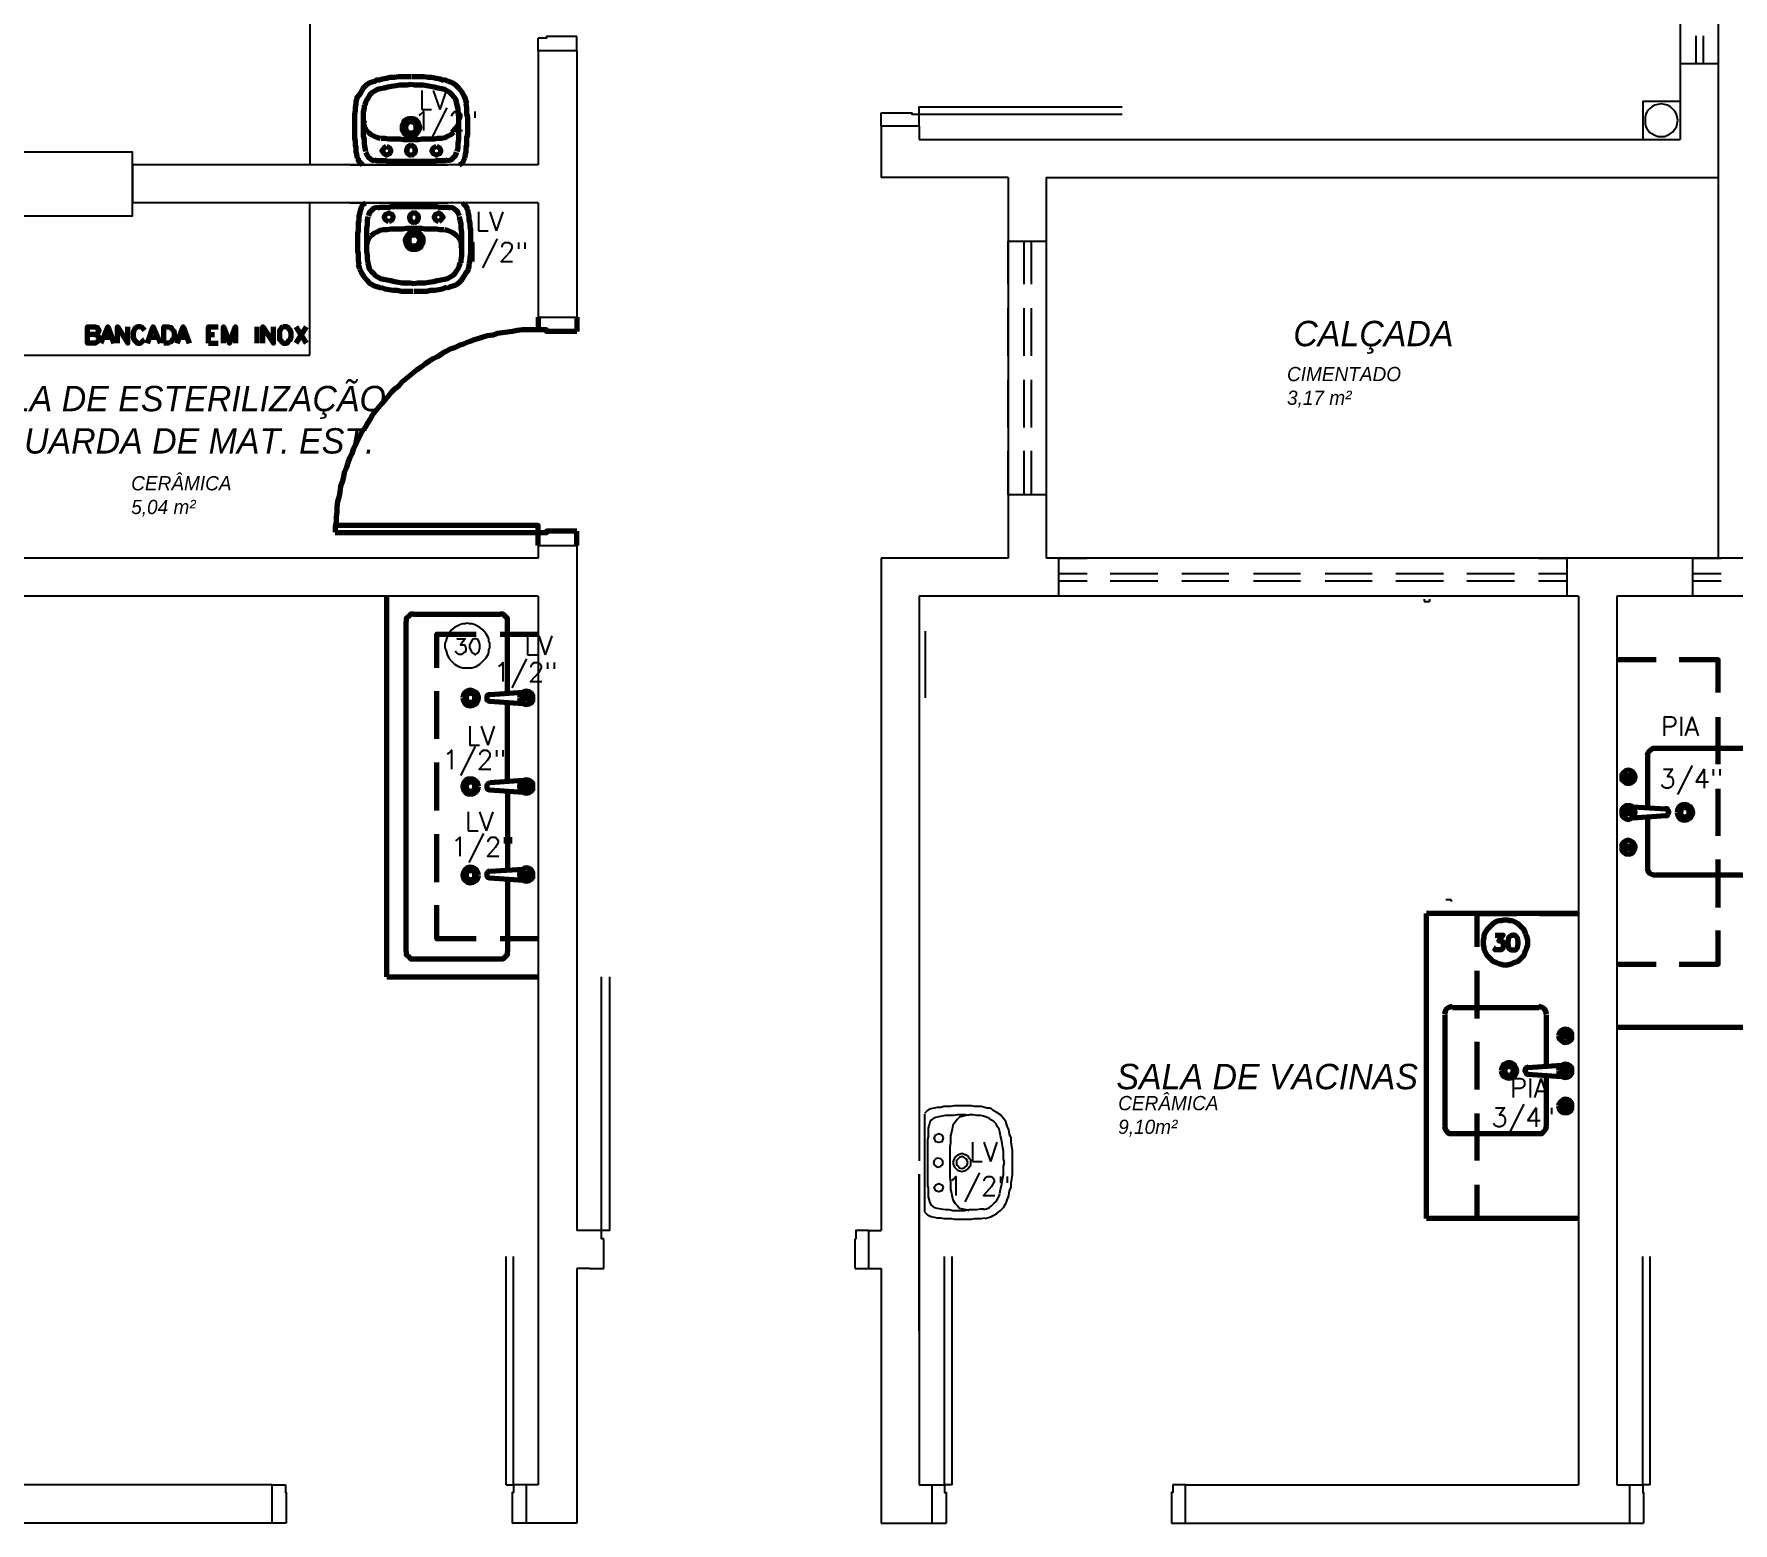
# Model space of a CAD drawing. Header units: millimetres. Extents: x 2273 to 2522, y 1034 to 1187.
# Drawn here: x 2284.45 to 2291.15, y 1118.72 to 1124.59 of the extents above; entities that cross this region are included whole.
import ezdxf

# ---------------------------------------------------------------- set-up
doc = ezdxf.new("R2010")
doc.units = ezdxf.units.MM
doc.layers.add('LAYER8', color=8, linetype='Continuous')
doc.layers.add('PAREDES', color=4, linetype='Continuous', lineweight=100)
doc.styles.add('Romans', font='romans.shx')
doc.styles.get("Standard").update_dxf_attribs({"font": 'arial.ttf'})

# ---------------------------------------------------------------- blocks, each defined once
blk = doc.blocks.new('PIA')
at = {"layer": 'PAREDES', "color": 0, "linetype": 'Continuous'}
for points in [[(73.1534, 157.4363), (73.1534, 158.9363)], [(73.2593, 158.8657), (73.2475, 158.8657), (73.2387, 158.8569), (73.2299, 158.848), (73.2299, 158.8363)], [(73.2593, 158.8657), (73.6005, 158.8657)], [(73.6299, 158.8363), (73.6299, 158.848), (73.6211, 158.8569), (73.6123, 158.8657), (73.6005, 158.8657)], [(73.2299, 157.5363), (73.2299, 158.8363)], [(73.6299, 158.5539), (73.6299, 158.8363)], [(73.3505, 158.6539), (73.3505, 158.7863), (73.5064, 158.7863)], [(73.6005, 158.7863), (73.7505, 158.7863)], [(73.3505, 158.3745), (73.3505, 158.5627)], [(73.4534, 158.5363), (73.4564, 158.5245), (73.4623, 158.5127), (73.4711, 158.5069), (73.4828, 158.5039), (73.4946, 158.5069), (73.5064, 158.5127), (73.5123, 158.5245), (73.5152, 158.5363), (73.5123, 158.548), (73.5064, 158.5569), (73.4946, 158.5627), (73.4828, 158.5657), (73.4711, 158.5627), (73.4623, 158.5569), (73.4564, 158.548), (73.4534, 158.5363)], [(73.4652, 158.5363), (73.4681, 158.5275), (73.4711, 158.5216), (73.477, 158.5186), (73.4828, 158.5186), (73.4917, 158.5186), (73.4975, 158.5216), (73.5005, 158.5275), (73.5005, 158.5363), (73.5005, 158.5422), (73.4975, 158.548), (73.4917, 158.551), (73.4828, 158.5539), (73.477, 158.551), (73.4711, 158.548), (73.4681, 158.5422), (73.4652, 158.5363)], [(73.5593, 158.548), (73.5534, 158.548), (73.5475, 158.5422), (73.5475, 158.5363), (73.5475, 158.5275), (73.5534, 158.5245), (73.5593, 158.5216)], [(73.6917, 158.5569), (73.5593, 158.548)], [(73.677, 158.5363), (73.6799, 158.5245), (73.6858, 158.5157), (73.6946, 158.5127), (73.7034, 158.5098), (73.7152, 158.5127), (73.724, 158.5157), (73.7299, 158.5245), (73.7299, 158.5363), (73.7299, 158.5451), (73.724, 158.5539), (73.7152, 158.5598), (73.7034, 158.5627), (73.6946, 158.5598), (73.6858, 158.5539), (73.6799, 158.5451), (73.677, 158.5363)], [(73.6799, 158.551), (73.6917, 158.5451), (73.7034, 158.5422), (73.7152, 158.5451), (73.727, 158.551)], [(73.727, 158.5216), (73.7152, 158.5275), (73.7034, 158.5304), (73.6917, 158.5275), (73.6799, 158.5216)], [(73.6917, 158.5127), (73.5593, 158.5216)], [(73.6299, 158.2039), (73.6299, 158.5186)], [(73.6917, 158.5127), (73.6917, 158.5127)], [(73.3505, 158.0922), (73.3505, 158.2804)], [(73.5152, 158.1863), (73.5123, 158.198), (73.5064, 158.2069), (73.4946, 158.2157), (73.4828, 158.2157), (73.4711, 158.2157), (73.4623, 158.2069), (73.4564, 158.198), (73.4534, 158.1863), (73.4564, 158.1745), (73.4623, 158.1657), (73.4711, 158.1569), (73.4828, 158.1569), (73.4946, 158.1569), (73.5064, 158.1657), (73.5123, 158.1745), (73.5152, 158.1863)], [(73.5005, 158.1863), (73.5005, 158.1922), (73.4975, 158.198), (73.4917, 158.2039), (73.4828, 158.2039), (73.477, 158.2039), (73.4711, 158.198), (73.4681, 158.1922), (73.4652, 158.1863), (73.4681, 158.1804), (73.4711, 158.1745), (73.477, 158.1686), (73.4828, 158.1686), (73.4917, 158.1686), (73.4975, 158.1745), (73.5005, 158.1804), (73.5005, 158.1863)], [(73.5593, 158.201), (73.5534, 158.198), (73.5475, 158.1922), (73.5475, 158.1863), (73.5475, 158.1804), (73.5534, 158.1745), (73.5593, 158.1716)], [(73.6917, 158.2098), (73.5593, 158.201)], [(73.7299, 158.1863), (73.7299, 158.198), (73.724, 158.2039), (73.7152, 158.2098), (73.7034, 158.2127), (73.6946, 158.2098), (73.6858, 158.2039), (73.6799, 158.198), (73.677, 158.1863), (73.6799, 158.1745), (73.6858, 158.1686), (73.6946, 158.1627), (73.7034, 158.1598), (73.7152, 158.1627), (73.724, 158.1686), (73.7299, 158.1745), (73.7299, 158.1863)], [(73.6799, 158.201), (73.6917, 158.1951), (73.7034, 158.1951), (73.7152, 158.1951), (73.727, 158.201)], [(73.6917, 158.2069), (73.6917, 158.2098)], [(73.6917, 158.1627), (73.5593, 158.1716)], [(73.6299, 158.1686), (73.6299, 157.8539)], [(73.727, 158.1716), (73.7152, 158.1775), (73.7034, 158.1804), (73.6917, 158.1775), (73.6799, 158.1716)], [(73.3505, 157.8098), (73.3505, 157.998)], [(73.5152, 157.8363), (73.5123, 157.848), (73.5064, 157.8598), (73.4946, 157.8657), (73.4828, 157.8686), (73.4711, 157.8657), (73.4623, 157.8598), (73.4564, 157.848), (73.4534, 157.8363), (73.4564, 157.8245), (73.4623, 157.8157), (73.4711, 157.8098), (73.4828, 157.8069), (73.4946, 157.8098), (73.5064, 157.8157), (73.5123, 157.8245), (73.5152, 157.8363)], [(73.5005, 157.8363), (73.5005, 157.8451), (73.4975, 157.851), (73.4917, 157.8539), (73.4828, 157.8539), (73.477, 157.8539), (73.4711, 157.851), (73.4681, 157.8451), (73.4652, 157.8363), (73.4681, 157.8304), (73.4711, 157.8245), (73.477, 157.8216), (73.4828, 157.8186), (73.4917, 157.8216), (73.4975, 157.8245), (73.5005, 157.8304), (73.5005, 157.8363)], [(73.5593, 157.8539), (73.5534, 157.851), (73.5475, 157.8451), (73.5475, 157.8392), (73.5475, 157.8333), (73.5534, 157.8275), (73.5593, 157.8245)], [(73.6917, 157.8598), (73.5593, 157.851)], [(73.7299, 157.8392), (73.7299, 157.848), (73.724, 157.8569), (73.7152, 157.8627), (73.7034, 157.8657), (73.6946, 157.8627), (73.6858, 157.8569), (73.6799, 157.848), (73.677, 157.8392), (73.6799, 157.8275), (73.6858, 157.8216), (73.6946, 157.8157), (73.7034, 157.8127), (73.7152, 157.8157), (73.724, 157.8216), (73.7299, 157.8275), (73.7299, 157.8392)], [(73.6799, 157.8539), (73.6917, 157.8451), (73.7034, 157.8451), (73.7152, 157.8451), (73.727, 157.8539)], [(73.6917, 157.8598), (73.6917, 157.8598)], [(73.6917, 157.8157), (73.5593, 157.8245)], [(73.6299, 157.8186), (73.6299, 157.5363)], [(73.727, 157.8216), (73.7152, 157.8304), (73.7034, 157.8304), (73.6917, 157.8304), (73.6799, 157.8216)], [(73.5064, 157.5863), (73.3505, 157.5863), (73.3505, 157.7186)], [(73.7505, 157.5863), (73.6005, 157.5863)], [(73.2299, 157.5363), (73.2299, 157.5245), (73.2387, 157.5157), (73.2475, 157.5069), (73.2593, 157.5069)], [(73.6005, 157.5069), (73.6123, 157.5069), (73.6211, 157.5157), (73.6299, 157.5245), (73.6299, 157.5363)], [(73.2593, 157.5069), (73.6005, 157.5069)], [(73.1534, 157.4363), (73.7505, 157.4363)]]:
    blk.add_lwpolyline(points, dxfattribs=at)
blk = doc.blocks.new('LAV')
at = {"layer": 'PAREDES', "color": 0, "linetype": 'Continuous'}
for points in [[(73.0711, 160.9716), (73.0623, 160.9686), (73.0564, 160.9657), (73.0475, 160.9627), (73.0387, 160.9598), (73.024, 160.951), (73.0123, 160.9392), (73.0034, 160.9245), (72.9946, 160.9098), (72.9887, 160.9039), (72.9858, 160.8951), (72.9828, 160.8863), (72.9828, 160.8775)], [(73.0799, 160.9363), (73.0681, 160.9333), (73.0564, 160.9275), (73.0475, 160.9216), (73.0387, 160.9127), (73.0328, 160.9039), (73.027, 160.8951), (73.0211, 160.8833), (73.0181, 160.8716)], [(73.2005, 160.9833), (73.1828, 160.9833), (73.1681, 160.9833), (73.1505, 160.9833), (73.1358, 160.9804), (73.1181, 160.9804), (73.1034, 160.9775), (73.0887, 160.9745), (73.0711, 160.9686)], [(73.2005, 160.9539), (73.1858, 160.951), (73.1711, 160.951), (73.1564, 160.951), (73.1417, 160.948), (73.124, 160.9451), (73.1093, 160.9422), (73.0946, 160.9392), (73.0799, 160.9363)], [(73.3211, 160.9363), (73.3064, 160.9392), (73.2917, 160.9422), (73.277, 160.9451), (73.2623, 160.948), (73.2475, 160.951), (73.2328, 160.951), (73.2152, 160.951), (73.2005, 160.9539)], [(73.3299, 160.9686), (73.3152, 160.9745), (73.3005, 160.9775), (73.2828, 160.9804), (73.2681, 160.9804), (73.2505, 160.9833), (73.2358, 160.9833), (73.2181, 160.9833), (73.2034, 160.9833)], [(73.3828, 160.8716), (73.3799, 160.8833), (73.377, 160.8951), (73.3711, 160.9039), (73.3623, 160.9127), (73.3534, 160.9216), (73.3446, 160.9275), (73.3328, 160.9333), (73.3211, 160.9363)], [(73.4211, 160.8775), (73.4181, 160.8863), (73.4152, 160.8951), (73.4123, 160.9039), (73.4093, 160.9098), (73.4005, 160.9245), (73.3887, 160.9392), (73.377, 160.951), (73.3623, 160.9598), (73.3564, 160.9627), (73.3475, 160.9657), (73.3387, 160.9686), (73.3299, 160.9716)], [(72.9828, 160.8775), (72.9799, 160.8627), (72.9799, 160.851), (72.977, 160.8363), (72.977, 160.8245), (72.977, 160.8098), (72.977, 160.798), (72.977, 160.7833), (72.977, 160.7716), (72.977, 160.7569), (72.977, 160.7422), (72.9799, 160.7304), (72.9799, 160.7157), (72.9828, 160.7039), (72.9828, 160.6892), (72.9858, 160.6775), (72.9887, 160.6627)], [(73.0152, 160.8716), (73.0152, 160.8598), (73.0123, 160.8451), (73.0123, 160.8304), (73.0123, 160.8157)], [(73.3887, 160.8157), (73.3887, 160.8275), (73.3858, 160.8422), (73.3858, 160.8569), (73.3828, 160.8716)], [(73.4123, 160.6627), (73.4152, 160.6775), (73.4181, 160.6892), (73.4181, 160.7039), (73.4211, 160.7157), (73.4211, 160.7304), (73.4211, 160.7451), (73.424, 160.7569), (73.424, 160.7716), (73.424, 160.7833), (73.424, 160.798), (73.424, 160.8098), (73.424, 160.8245), (73.4211, 160.8363), (73.4211, 160.851), (73.4211, 160.8627), (73.4181, 160.8775)], [(73.0123, 160.8157), (73.0123, 160.801), (73.0152, 160.7892), (73.0211, 160.7775), (73.0299, 160.7657)], [(73.0152, 160.8127), (73.0123, 160.798), (73.0123, 160.7833), (73.0123, 160.7657), (73.0123, 160.751), (73.0152, 160.7363), (73.0152, 160.7186), (73.0181, 160.7039), (73.0211, 160.6892)], [(73.2005, 160.8186), (73.1917, 160.8186), (73.1828, 160.8157), (73.174, 160.8098), (73.1711, 160.801), (73.1652, 160.7922), (73.1652, 160.7833), (73.1652, 160.7745), (73.1711, 160.7657), (73.174, 160.7598), (73.1828, 160.7539), (73.1917, 160.751), (73.2005, 160.751)], [(73.2005, 160.8069), (73.1917, 160.8039), (73.1858, 160.801), (73.1799, 160.7922), (73.177, 160.7833), (73.1799, 160.7745), (73.1858, 160.7686), (73.1917, 160.7627), (73.2005, 160.7627)], [(73.2005, 160.751), (73.2093, 160.751), (73.2181, 160.7539), (73.224, 160.7598), (73.2299, 160.7686), (73.2328, 160.7745), (73.2358, 160.7833), (73.2328, 160.7922), (73.2299, 160.801), (73.224, 160.8098), (73.2181, 160.8157), (73.2093, 160.8186), (73.2005, 160.8186)], [(73.2005, 160.7627), (73.2093, 160.7627), (73.2152, 160.7686), (73.2211, 160.7745), (73.2211, 160.7833), (73.2211, 160.7922), (73.2152, 160.801), (73.2093, 160.8039), (73.2005, 160.8069)], [(73.374, 160.7657), (73.3799, 160.7775), (73.3858, 160.7892), (73.3887, 160.801), (73.3887, 160.8157)], [(73.3828, 160.6892), (73.3858, 160.7039), (73.3858, 160.7216), (73.3887, 160.7363), (73.3887, 160.751), (73.3887, 160.7686), (73.3887, 160.7833), (73.3887, 160.798), (73.3887, 160.8157)], [(73.0299, 160.7657), (73.0417, 160.7569), (73.0534, 160.751), (73.0681, 160.7451), (73.0799, 160.7422)], [(73.0828, 160.7422), (73.0975, 160.7422), (73.1123, 160.7392), (73.127, 160.7392), (73.1417, 160.7392), (73.1564, 160.7392), (73.1711, 160.7363), (73.1858, 160.7363), (73.2005, 160.7363)], [(73.2005, 160.7363), (73.2152, 160.7363), (73.2299, 160.7363), (73.2446, 160.7392), (73.2593, 160.7392), (73.277, 160.7392), (73.2917, 160.7392), (73.3064, 160.7422), (73.3211, 160.7422)], [(73.3211, 160.7422), (73.3358, 160.7451), (73.3475, 160.751), (73.3593, 160.7569), (73.3711, 160.7657)], [(73.0211, 160.6863), (73.027, 160.6745), (73.0328, 160.6657), (73.0446, 160.6569), (73.0564, 160.6539)], [(73.1034, 160.7098), (73.1152, 160.7039), (73.1211, 160.6922), (73.1152, 160.6804), (73.1034, 160.6745), (73.0946, 160.6804), (73.0858, 160.6922), (73.0946, 160.7039), (73.1034, 160.7098)], [(73.2005, 160.7127), (73.1917, 160.7098), (73.1858, 160.7039), (73.1828, 160.6922), (73.1858, 160.6833), (73.1917, 160.6775), (73.2005, 160.6745)], [(73.2005, 160.6745), (73.2093, 160.6775), (73.2152, 160.6833), (73.2181, 160.6922), (73.2152, 160.7039), (73.2093, 160.7098), (73.2005, 160.7127)], [(73.3005, 160.7098), (73.3123, 160.7039), (73.3181, 160.6922), (73.3123, 160.6804), (73.3005, 160.6745), (73.2887, 160.6804), (73.2828, 160.6922), (73.2887, 160.7039), (73.3005, 160.7098)], [(73.3446, 160.6539), (73.3593, 160.6569), (73.3681, 160.6657), (73.377, 160.6745), (73.3799, 160.6863)], [(72.9917, 160.6627), (72.9917, 160.6539), (72.9975, 160.648), (73.0034, 160.6422), (73.0093, 160.6363)], [(73.0564, 160.6569), (73.0652, 160.6539), (73.074, 160.6539), (73.0828, 160.6539), (73.0917, 160.6539), (73.1005, 160.6539), (73.1093, 160.651), (73.1181, 160.651), (73.127, 160.651), (73.1358, 160.651), (73.1446, 160.651), (73.1534, 160.651), (73.1652, 160.651), (73.174, 160.651), (73.1828, 160.651), (73.1917, 160.651), (73.2005, 160.651)], [(73.2005, 160.651), (73.2093, 160.651), (73.2181, 160.651), (73.227, 160.651), (73.2358, 160.651), (73.2446, 160.651), (73.2534, 160.651), (73.2623, 160.651), (73.274, 160.651), (73.2828, 160.651), (73.2917, 160.651), (73.3005, 160.6539), (73.3093, 160.6539), (73.3181, 160.6539), (73.327, 160.6539), (73.3358, 160.6539), (73.3446, 160.6569)], [(73.3917, 160.6363), (73.4005, 160.6422), (73.4064, 160.648), (73.4093, 160.6539), (73.4123, 160.6627)]]:
    blk.add_lwpolyline(points, dxfattribs=at)
blk = doc.blocks.new('poi')
at = {"layer": 'PAREDES', "color": 0, "linetype": 'Continuous'}
for points in [[(72.0034, 159.9686), (72.0123, 159.9627), (72.0123, 159.9627), (72.0181, 159.9569), (72.0181, 159.948), (72.0123, 159.9422), (72.0123, 159.9392), (72.0034, 159.9333), (71.974, 159.9333), (71.974, 159.998), (72.0034, 159.998), (72.0123, 159.9951), (72.0123, 159.9922), (72.0181, 159.9863), (72.0181, 159.9804), (72.0123, 159.9745), (72.0123, 159.9716), (72.0034, 159.9686), (71.974, 159.9686)], [(72.027, 159.9333), (72.0534, 159.998), (72.077, 159.9333)], [(72.0917, 159.9333), (72.0917, 159.998), (72.1328, 159.9333), (72.1328, 159.998)], [(72.1975, 159.9833), (72.1946, 159.9892), (72.1887, 159.9951), (72.1828, 159.998), (72.1711, 159.998), (72.1652, 159.9951), (72.1593, 159.9892), (72.1564, 159.9833), (72.1534, 159.9745), (72.1534, 159.9598), (72.1564, 159.948), (72.1593, 159.9451), (72.1652, 159.9392), (72.1711, 159.9333), (72.1828, 159.9333), (72.1887, 159.9392), (72.1946, 159.9451), (72.1975, 159.948)], [(72.2093, 159.9333), (72.2328, 159.998), (72.2593, 159.9333)], [(72.274, 159.9333), (72.274, 159.998), (72.2917, 159.998), (72.3034, 159.9951), (72.3064, 159.9892), (72.3123, 159.9833), (72.3152, 159.9745), (72.3152, 159.9598), (72.3123, 159.948), (72.3064, 159.9451), (72.3034, 159.9392), (72.2917, 159.9333), (72.274, 159.9333)], [(72.327, 159.9333), (72.3505, 159.998), (72.374, 159.9333)], [(72.4505, 159.9333), (72.4505, 159.998), (72.4887, 159.998)], [(72.5093, 159.9333), (72.5093, 159.998), (72.5328, 159.9333), (72.5564, 159.998), (72.5564, 159.9333)], [(72.6417, 159.998), (72.6417, 159.9333)], [(72.6652, 159.9333), (72.6652, 159.998), (72.7064, 159.9333), (72.7064, 159.998)], [(72.7446, 159.998), (72.7387, 159.9951), (72.7358, 159.9892), (72.7299, 159.9833), (72.7299, 159.9745), (72.7299, 159.9598), (72.7299, 159.948), (72.7358, 159.9451), (72.7387, 159.9392), (72.7446, 159.9333), (72.7593, 159.9333), (72.7652, 159.9392), (72.7681, 159.9451), (72.774, 159.948), (72.777, 159.9598), (72.777, 159.9745), (72.774, 159.9833), (72.7681, 159.9892), (72.7652, 159.9951), (72.7593, 159.998), (72.7446, 159.998)], [(72.7946, 159.998), (72.8358, 159.9333)], [(72.8358, 159.998), (72.7946, 159.9333)], [(72.0358, 159.9569), (72.0681, 159.9569)], [(72.2181, 159.9569), (72.2475, 159.9569)], [(72.3358, 159.9569), (72.3652, 159.9569)], [(72.4505, 159.9686), (72.474, 159.9686)], [(72.4505, 159.9333), (72.4887, 159.9333)]]:
    blk.add_lwpolyline(points, dxfattribs=at)
blk = doc.blocks.new('LJH')
at = {"layer": 'PAREDES', "color": 0, "linetype": 'Continuous'}
for points in [[(77.8534, 157.6863), (77.2534, 157.6863)], [(77.2534, 156.4833), (77.2534, 157.6863)], [(77.4534, 157.5539), (77.4534, 157.6863), (77.6093, 157.6863)], [(77.5652, 157.6598), (77.5564, 157.6598), (77.5475, 157.6569), (77.5387, 157.6569), (77.5299, 157.6539), (77.5152, 157.6451), (77.5034, 157.6333), (77.4917, 157.6216), (77.4828, 157.6069), (77.4799, 157.598), (77.4799, 157.5892), (77.477, 157.5804), (77.477, 157.5716), (77.477, 157.5627), (77.4799, 157.5539), (77.4799, 157.5451), (77.4828, 157.5392), (77.4917, 157.5216), (77.5034, 157.5098), (77.5152, 157.498), (77.5299, 157.4922), (77.5387, 157.4892), (77.5475, 157.4863), (77.5564, 157.4833), (77.5652, 157.4833), (77.574, 157.4833), (77.5828, 157.4863), (77.5917, 157.4892), (77.5975, 157.4922), (77.6152, 157.498), (77.627, 157.5098), (77.6387, 157.5216), (77.6446, 157.5392), (77.6475, 157.5451), (77.6505, 157.5539), (77.6534, 157.5627), (77.6534, 157.5716), (77.6534, 157.5804), (77.6505, 157.5892), (77.6475, 157.598), (77.6446, 157.6069), (77.6387, 157.6216), (77.627, 157.6333), (77.6152, 157.6451), (77.5975, 157.6539), (77.5917, 157.6569), (77.5828, 157.6569), (77.574, 157.6598), (77.5652, 157.6598)], [(77.7005, 157.6863), (77.8534, 157.6863)], [(77.524, 157.601), (77.5564, 157.601), (77.5387, 157.5775), (77.5475, 157.5775), (77.5534, 157.5745), (77.5564, 157.5745), (77.5564, 157.5657), (77.5564, 157.5598), (77.5564, 157.551), (77.5475, 157.5422), (77.5417, 157.5422), (77.5328, 157.5422), (77.524, 157.5422), (77.5211, 157.548), (77.5181, 157.551)], [(77.5946, 157.601), (77.5858, 157.598), (77.577, 157.5892), (77.574, 157.5745), (77.574, 157.5657), (77.577, 157.551), (77.5858, 157.5422), (77.5946, 157.5422), (77.5975, 157.5422), (77.6064, 157.5422), (77.6123, 157.551), (77.6152, 157.5657), (77.6152, 157.5745), (77.6123, 157.5892), (77.6064, 157.598), (77.5975, 157.601), (77.5946, 157.601)], [(77.4534, 157.2716), (77.4534, 157.4598)], [(77.3564, 157.3186), (77.3417, 157.3157), (77.3328, 157.3098), (77.327, 157.301), (77.324, 157.2892)], [(77.727, 157.2892), (77.724, 157.301), (77.7181, 157.3098), (77.7093, 157.3157), (77.6946, 157.3186)], [(77.327, 156.848), (77.327, 157.2863)], [(77.3564, 157.3157), (77.6975, 157.3157)], [(77.727, 157.0833), (77.727, 157.2863)], [(77.774, 157.2039), (77.777, 157.1922), (77.7828, 157.1863), (77.7917, 157.1804), (77.8005, 157.1775), (77.8123, 157.1804), (77.8211, 157.1863), (77.827, 157.1922), (77.827, 157.2039), (77.827, 157.2127), (77.8211, 157.2216), (77.8123, 157.2275), (77.8005, 157.2304), (77.7917, 157.2275), (77.7828, 157.2216), (77.777, 157.2127), (77.774, 157.2039)], [(77.7799, 157.2186), (77.7887, 157.2127), (77.8005, 157.2098), (77.8152, 157.2127), (77.824, 157.2186)], [(77.824, 157.1892), (77.8152, 157.1951), (77.8005, 157.198), (77.7887, 157.1951), (77.7799, 157.1892)], [(77.4534, 156.9922), (77.4534, 157.1804)], [(77.5475, 157.0657), (77.5505, 157.0539), (77.5564, 157.0451), (77.5681, 157.0392), (77.5799, 157.0363), (77.5917, 157.0392), (77.6005, 157.0451), (77.6064, 157.0539), (77.6093, 157.0657), (77.6064, 157.0775), (77.6005, 157.0892), (77.5917, 157.0951), (77.5799, 157.098), (77.5681, 157.0951), (77.5564, 157.0892), (77.5505, 157.0775), (77.5475, 157.0657)], [(77.5623, 157.0657), (77.5623, 157.0598), (77.5681, 157.0539), (77.5711, 157.048), (77.5799, 157.048), (77.5858, 157.048), (77.5917, 157.0539), (77.5946, 157.0598), (77.5975, 157.0657), (77.5946, 157.0745), (77.5917, 157.0775), (77.5858, 157.0833), (77.5799, 157.0833), (77.5711, 157.0833), (77.5681, 157.0775), (77.5623, 157.0745), (77.5623, 157.0657)], [(77.6564, 157.0804), (77.6475, 157.0775), (77.6446, 157.0745), (77.6417, 157.0657), (77.6446, 157.0598), (77.6475, 157.0539), (77.6564, 157.051)], [(77.7858, 157.0863), (77.6534, 157.0775)], [(77.7858, 157.0422), (77.6534, 157.051)], [(77.774, 157.0657), (77.777, 157.0569), (77.7828, 157.048), (77.7917, 157.0422), (77.8005, 157.0392), (77.8123, 157.0422), (77.8211, 157.048), (77.827, 157.0569), (77.827, 157.0657), (77.827, 157.0775), (77.8211, 157.0833), (77.8123, 157.0892), (77.8005, 157.0922), (77.7917, 157.0892), (77.7828, 157.0833), (77.777, 157.0775), (77.774, 157.0657)], [(77.7799, 157.0804), (77.7887, 157.0745), (77.8005, 157.0716), (77.8152, 157.0745), (77.824, 157.0804)], [(77.824, 157.051), (77.8152, 157.0569), (77.8005, 157.0598), (77.7887, 157.0569), (77.7799, 157.051)], [(77.7887, 157.0863), (77.7887, 157.0863)], [(77.727, 156.848), (77.727, 157.0451)], [(77.774, 156.9275), (77.777, 156.9157), (77.7828, 156.9069), (77.7917, 156.901), (77.8005, 156.901), (77.8123, 156.901), (77.8211, 156.9069), (77.827, 156.9157), (77.827, 156.9275), (77.827, 156.9363), (77.8211, 156.9451), (77.8123, 156.951), (77.8005, 156.9539), (77.7917, 156.951), (77.7828, 156.9451), (77.777, 156.9363), (77.774, 156.9275)], [(77.7799, 156.9422), (77.7887, 156.9363), (77.8005, 156.9333), (77.8152, 156.9363), (77.824, 156.9422)], [(77.824, 156.9127), (77.8152, 156.9186), (77.8005, 156.9216), (77.7887, 156.9186), (77.7799, 156.9127)], [(77.324, 156.848), (77.327, 156.8363), (77.3328, 156.8275), (77.3417, 156.8186), (77.3564, 156.8186)], [(77.4534, 156.7127), (77.4534, 156.898)], [(77.6946, 156.8186), (77.7093, 156.8186), (77.7181, 156.8275), (77.724, 156.8363), (77.727, 156.848)], [(77.3564, 156.8186), (77.6975, 156.8186)], [(77.6093, 156.4833), (77.4534, 156.4833), (77.4534, 156.6157)], [(77.8534, 156.4833), (77.2534, 156.4833)], [(77.8534, 156.4833), (77.7005, 156.4833)]]:
    blk.add_lwpolyline(points, dxfattribs=at)
blk = doc.blocks.new('GE')
at = {"layer": 'PAREDES', "color": 0, "linetype": 'Continuous'}
for points in [[(73.7505, 160.0363), (73.7505, 159.9863)], [(73.9034, 160.0363), (73.9034, 159.9804)], [(73.7505, 159.9863), (73.7299, 159.9863), (73.7093, 159.9863), (73.6887, 159.9863), (73.6681, 159.9833), (73.6475, 159.9804), (73.6299, 159.9775), (73.6093, 159.9745), (73.5887, 159.9716), (73.5711, 159.9657), (73.5505, 159.9627), (73.5328, 159.9569), (73.5123, 159.951), (73.4946, 159.9451), (73.477, 159.9392), (73.4564, 159.9304), (73.4387, 159.9245), (73.4211, 159.9157), (73.4034, 159.9098), (73.3858, 159.901), (73.3711, 159.8922), (73.3534, 159.8804), (73.3358, 159.8716), (73.3211, 159.8627), (73.3034, 159.851), (73.2887, 159.8392), (73.2711, 159.8275), (73.2564, 159.8157), (73.2417, 159.8039), (73.227, 159.7922), (73.2123, 159.7804), (73.2005, 159.7657), (73.1858, 159.7539), (73.1711, 159.7392), (73.1593, 159.7245), (73.1475, 159.7098), (73.1328, 159.6951), (73.1211, 159.6804), (73.1093, 159.6657), (73.0975, 159.651), (73.0887, 159.6363), (73.077, 159.6186), (73.0681, 159.601), (73.0564, 159.5863), (73.0475, 159.5686), (73.0387, 159.551), (73.0299, 159.5333), (73.0211, 159.5157), (73.0152, 159.498), (73.0064, 159.4804), (73.0005, 159.4627), (72.9946, 159.4451), (72.9858, 159.4245), (72.9828, 159.4069), (72.977, 159.3863), (72.9711, 159.3686), (72.9681, 159.348), (72.9652, 159.3304), (72.9593, 159.3098), (72.9564, 159.2892), (72.9564, 159.2686), (72.9534, 159.248), (72.9534, 159.2304), (72.9505, 159.2098), (72.9505, 159.1892)], [(73.9034, 159.9804), (73.7828, 159.9804), (73.7828, 159.9863), (73.7505, 159.9863)], [(73.9034, 159.1922), (73.7828, 159.1922), (73.7828, 159.1863), (73.7505, 159.1863), (73.7505, 159.2157), (72.9505, 159.2157)], [(73.9034, 159.1363), (73.9034, 159.1922)], [(73.7505, 159.1863), (72.9505, 159.1863)], [(73.7505, 159.1363), (73.7505, 159.1863)]]:
    blk.add_lwpolyline(points, dxfattribs=at)
blk = doc.blocks.new('OPI')
at = {"layer": 'PAREDES', "color": 0, "linetype": 'Continuous'}
for points in [[(154.2157, 272.2509), (154.2157, 270.5509)], [(153.7687, 272.0009), (153.6128, 272.0009)], [(154.0128, 271.8715), (154.0128, 272.0009), (153.8598, 272.0009)], [(154.0128, 271.5892), (154.0128, 271.7744)], [(153.7657, 271.6509), (153.754, 271.6509), (153.7422, 271.6421), (153.7363, 271.6333), (153.7334, 271.6215)], [(153.7363, 271.4186), (153.7363, 271.6215)], [(154.1069, 271.6509), (153.7657, 271.6509)], [(154.1363, 271.6215), (154.1334, 271.6333), (154.1275, 271.6421), (154.1187, 271.6509), (154.1069, 271.6509)], [(154.1363, 271.1803), (154.1363, 271.6215)], [(153.6334, 271.5392), (153.6334, 271.5274), (153.6393, 271.5215), (153.6481, 271.5156), (153.6598, 271.5127), (153.6687, 271.5156), (153.6775, 271.5215), (153.6834, 271.5274), (153.6863, 271.5392), (153.6834, 271.548), (153.6775, 271.5568), (153.6687, 271.5627), (153.6598, 271.5656), (153.6481, 271.5627), (153.6393, 271.5568), (153.6334, 271.548), (153.6334, 271.5392)], [(153.6363, 271.5539), (153.6481, 271.545), (153.6598, 271.545), (153.6716, 271.545), (153.6834, 271.5539)], [(153.6804, 271.5244), (153.6716, 271.5303), (153.6598, 271.5303), (153.6481, 271.5303), (153.6363, 271.5244)], [(154.0128, 271.3068), (154.0128, 271.4921)], [(153.6334, 271.398), (153.6334, 271.3892), (153.6393, 271.3803), (153.6481, 271.3744), (153.6598, 271.3715), (153.6687, 271.3744), (153.6775, 271.3803), (153.6834, 271.3892), (153.6863, 271.398), (153.6834, 271.4097), (153.6775, 271.4186), (153.6687, 271.4244), (153.6598, 271.4244), (153.6481, 271.4244), (153.6393, 271.4186), (153.6334, 271.4097), (153.6334, 271.398)], [(153.6745, 271.4186), (153.6745, 271.4215)], [(153.6775, 271.4215), (153.8069, 271.4127)], [(153.851, 271.398), (153.854, 271.3862), (153.8598, 271.3774), (153.8687, 271.3715), (153.8804, 271.3686), (153.8922, 271.3715), (153.904, 271.3774), (153.9098, 271.3862), (153.9128, 271.398), (153.9098, 271.4127), (153.904, 271.4215), (153.8922, 271.4274), (153.8804, 271.4303), (153.8687, 271.4274), (153.8598, 271.4215), (153.854, 271.4127), (153.851, 271.398)], [(153.8628, 271.398), (153.8657, 271.3921), (153.8687, 271.3862), (153.8745, 271.3833), (153.8804, 271.3803), (153.8893, 271.3833), (153.8951, 271.3862), (153.8981, 271.3921), (153.8981, 271.398), (153.8981, 271.4068), (153.8951, 271.4127), (153.8893, 271.4156), (153.8804, 271.4186), (153.8745, 271.4156), (153.8687, 271.4127), (153.8657, 271.4068), (153.8628, 271.398)], [(153.6363, 271.4156), (153.6481, 271.4097), (153.6598, 271.4068), (153.6716, 271.4097), (153.6804, 271.4156)], [(153.6834, 271.3862), (153.6716, 271.3921), (153.6598, 271.395), (153.6481, 271.3921), (153.6363, 271.3862)], [(153.6775, 271.3774), (153.8069, 271.3862)], [(153.7363, 271.1803), (153.7363, 271.3803)], [(153.804, 271.3862), (153.8128, 271.3862), (153.8157, 271.3921), (153.8187, 271.398), (153.8157, 271.4068), (153.8128, 271.4127), (153.804, 271.4127)], [(153.6334, 271.2627), (153.6334, 271.2509), (153.6393, 271.2421), (153.6481, 271.2362), (153.6598, 271.2362), (153.6687, 271.2362), (153.6775, 271.2421), (153.6834, 271.2509), (153.6863, 271.2627), (153.6834, 271.2715), (153.6775, 271.2803), (153.6687, 271.2862), (153.6598, 271.2892), (153.6481, 271.2862), (153.6393, 271.2803), (153.6334, 271.2715), (153.6334, 271.2627)], [(153.6363, 271.2744), (153.6481, 271.2686), (153.6598, 271.2656), (153.6716, 271.2686), (153.6834, 271.2744)], [(153.6804, 271.248), (153.6716, 271.2539), (153.6598, 271.2568), (153.6481, 271.2539), (153.6363, 271.248)], [(153.7334, 271.1803), (153.7363, 271.1686), (153.7422, 271.1597), (153.754, 271.1539), (153.7657, 271.1509)], [(154.1069, 271.1509), (153.7657, 271.1509)], [(154.0128, 271.0244), (154.0128, 271.2127)], [(154.1069, 271.1509), (154.1187, 271.1539), (154.1275, 271.1597), (154.1334, 271.1686), (154.1363, 271.1803)], [(153.8598, 270.8009), (154.0128, 270.8009), (154.0128, 270.9333)], [(153.6128, 270.8009), (153.7687, 270.8009)], [(154.2157, 270.5509), (153.6128, 270.5509)]]:
    blk.add_lwpolyline(points, dxfattribs=at)

msp = doc.modelspace()

# ---------------------------------------------------------------- linework, layer by layer
at = {"color": 0, "linetype": 'ByBlock'}
for p, q in [((2286.6402, 1119.7207), (2286.6961, 1119.7207)), ((2287.6872, 1119.7207), (2287.7402, 1119.7207))]:
    msp.add_line(p, q, dxfattribs=at)
at = {"layer": 'LAYER8', "color": 0, "linetype": 'ByBlock'}
msp.add_line((2290.9402, 1124.4707), (2291.0902, 1124.4707), dxfattribs=at)
at = {"layer": 'LAYER8', "linetype": 'Continuous'}
for p, q in [((2287.9401, 1119.475), (2287.9401, 1120.092)), ((2285.3872, 1118.8677), (2285.4402, 1118.8677)), ((2286.3902, 1118.8677), (2286.3402, 1118.8677)), ((2287.9902, 1118.8677), (2288.0402, 1118.8677)), ((2288.9902, 1118.8677), (2288.9402, 1118.8677)), ((2285.4431, 1118.7177), (2285.3872, 1118.7177)), ((2286.3902, 1118.7177), (2286.3343, 1118.7177)), ((2287.9902, 1118.7177), (2288.0461, 1118.7177)), ((2288.9343, 1118.7177), (2288.9902, 1118.7177))]:
    msp.add_line(p, q, dxfattribs=at)
for points in [[(2291.0902, 1128.5736), (2291.0902, 1124.0207)], [(2290.9402, 1126.7707), (2290.9402, 1124.1707)], [(2286.5902, 1124.5765), (2286.4696, 1124.5765), (2286.4696, 1124.5707), (2286.4372, 1124.5707)], [(2286.4372, 1124.5207), (2286.4372, 1124.5707)], [(2286.5902, 1124.5207), (2286.5902, 1124.5765)], [(2286.4372, 1124.5207), (2286.4372, 1124.0707)], [(2286.5902, 1124.5207), (2286.4372, 1124.5207)], [(2286.5902, 1124.5207), (2286.5902, 1123.4707)], [(2287.7902, 1124.2765), (2287.9108, 1124.2765), (2287.9108, 1124.2707), (2287.9402, 1124.2707), (2287.9402, 1124.3001), (2288.7402, 1124.3001)], [(2287.7902, 1124.2236), (2287.7902, 1124.2765)], [(2287.9402, 1124.2236), (2287.9402, 1124.2707)], [(2287.9402, 1124.2707), (2288.7402, 1124.2707)], [(2287.7902, 1124.2236), (2287.7902, 1124.0207)], [(2287.9402, 1124.2236), (2287.7902, 1124.2236)], [(2287.9402, 1124.2236), (2287.9402, 1124.1707)], [(2287.9402, 1124.1707), (2290.9402, 1124.1707)], [(2286.4372, 1124.0707), (2284.8372, 1124.0707)], [(2285.6961, 1124.0707), (2285.8872, 1124.0707), (2286.0813, 1124.0707)], [(2288.2902, 1124.0207), (2287.7902, 1124.0207)], [(2288.2902, 1124.0207), (2288.2902, 1122.5207)], [(2288.4402, 1124.0207), (2291.0902, 1124.0207)], [(2288.4402, 1124.0207), (2288.4402, 1122.5207)], [(2286.4372, 1123.9207), (2284.8372, 1123.9207)], [(2285.6961, 1123.9207), (2285.8872, 1123.9207), (2286.0813, 1123.9207)], [(2286.4372, 1123.9207), (2286.4372, 1123.4707)], [(2286.4372, 1123.4707), (2286.5902, 1123.4707)], [(2286.4372, 1122.5207), (2282.8372, 1122.5207)], [(2286.4372, 1122.5707), (2286.4372, 1122.5207)], [(2286.4372, 1122.5707), (2286.5902, 1122.5707)], [(2286.5902, 1122.5707), (2286.5902, 1119.8707)], [(2287.7902, 1122.5207), (2287.7902, 1119.8707)], [(2288.2902, 1122.5207), (2287.7902, 1122.5207)], [(2298.1461, 1122.5207), (2288.4402, 1122.5207)], [(2286.4372, 1122.3707), (2282.6372, 1122.3707)], [(2286.4372, 1122.3707), (2286.4372, 1118.8677)], [(2290.5402, 1122.3707), (2287.9402, 1122.3707)], [(2287.9402, 1122.3707), (2287.9402, 1120.1447)], [(2290.5402, 1122.3707), (2290.5402, 1118.8677)], [(2293.2931, 1122.3707), (2290.6902, 1122.3707)], [(2290.6902, 1122.3707), (2290.6902, 1118.8677)], [(2288.2578, 1120.0177), (2288.2608, 1120.0324), (2288.2637, 1120.0471), (2288.2666, 1120.0618), (2288.2696, 1120.0765), (2288.2725, 1120.0913), (2288.2725, 1120.106), (2288.2725, 1120.1236), (2288.2755, 1120.1383)], [(2288.2931, 1120.0089), (2288.2961, 1120.0265), (2288.3019, 1120.0413), (2288.3019, 1120.0589), (2288.3049, 1120.0736), (2288.3078, 1120.0913), (2288.3078, 1120.106), (2288.3078, 1120.1236), (2288.3078, 1120.1383)], [(2287.9402, 1120.0921), (2287.9402, 1118.8677)], [(2288.1931, 1119.953), (2288.2049, 1119.956), (2288.2166, 1119.9618), (2288.2255, 1119.9677), (2288.2343, 1119.9765), (2288.2431, 1119.9854), (2288.249, 1119.9942), (2288.2549, 1120.006), (2288.2578, 1120.0148)], [(2288.199, 1119.9177), (2288.2078, 1119.9207), (2288.2166, 1119.9236), (2288.2255, 1119.9265), (2288.2313, 1119.9295), (2288.2461, 1119.9383), (2288.2608, 1119.9501), (2288.2725, 1119.9618), (2288.2813, 1119.9765), (2288.2843, 1119.9824), (2288.2872, 1119.9913), (2288.2902, 1120.0001), (2288.2931, 1120.0089)], [(2286.6402, 1119.8707), (2286.5902, 1119.8707)], [(2287.7402, 1119.8707), (2287.7902, 1119.8707)], [(2286.3108, 1118.8677), (2286.3108, 1119.7677)], [(2286.3402, 1118.8677), (2286.3402, 1119.7677)], [(2286.5902, 1119.7207), (2286.5902, 1118.7177)], [(2286.6402, 1119.7207), (2286.5902, 1119.7207)], [(2287.7402, 1119.7207), (2287.7902, 1119.7207)], [(2287.7902, 1119.7207), (2287.7902, 1118.7177)], [(2288.0402, 1118.8677), (2288.0402, 1119.7677)], [(2288.0696, 1118.8677), (2288.0696, 1119.7677)], [(2290.7931, 1118.8677), (2290.7931, 1119.7677)], [(2290.8225, 1118.8677), (2290.8225, 1119.7677)], [(2285.3872, 1118.8677), (2280.6372, 1118.8677)], [(2285.3872, 1118.8677), (2285.3872, 1118.7177)], [(2285.4402, 1118.8677), (2285.4402, 1118.8383), (2285.4431, 1118.8383), (2285.4431, 1118.7177)], [(2286.3108, 1118.8677), (2286.3402, 1118.8677), (2286.3402, 1118.8383), (2286.3343, 1118.8383), (2286.3343, 1118.7177)], [(2286.4372, 1118.8677), (2286.3902, 1118.8677)], [(2286.3902, 1118.8677), (2286.3902, 1118.7177)], [(2287.9402, 1118.8677), (2287.9902, 1118.8677)], [(2287.9902, 1118.8677), (2287.9902, 1118.7177)], [(2288.0696, 1118.8677), (2288.0402, 1118.8677), (2288.0402, 1118.8383), (2288.0461, 1118.8383), (2288.0461, 1118.7177)], [(2288.9402, 1118.8677), (2288.9402, 1118.8383), (2288.9343, 1118.8383), (2288.9343, 1118.7177)], [(2288.9902, 1118.8677), (2290.5402, 1118.8677)], [(2288.9902, 1118.7177), (2288.9902, 1118.8677)], [(2290.6902, 1118.8677), (2290.7402, 1118.8677)], [(2290.7402, 1118.8677), (2290.7402, 1118.7177)], [(2290.7402, 1118.8677), (2290.7931, 1118.8677)], [(2290.8225, 1118.8677), (2290.7931, 1118.8677), (2290.7931, 1118.8383), (2290.7961, 1118.8383), (2290.7961, 1118.7177)], [(2285.3872, 1118.7177), (2280.4343, 1118.7177)], [(2286.5902, 1118.7177), (2286.3902, 1118.7177)], [(2287.7902, 1118.7177), (2287.9902, 1118.7177)], [(2288.9902, 1118.7177), (2290.7402, 1118.7177)], [(2290.7402, 1118.7177), (2290.7961, 1118.7177)]]:
    msp.add_lwpolyline(points, dxfattribs=at)
at = {"layer": 'LAYER8', "color": 0, "linetype": 'Continuous'}
for points in [[(2285.5372, 1124.6707), (2285.5372, 1124.0707)], [(2291.0019, 1124.5795), (2291.0019, 1124.4707)], [(2291.0313, 1124.5795), (2291.0313, 1124.4707)], [(2290.9402, 1124.3207), (2290.7931, 1124.3207), (2290.7931, 1124.1707)], [(2290.8666, 1124.3118), (2290.8519, 1124.3089), (2290.8402, 1124.306), (2290.8284, 1124.3001), (2290.8196, 1124.2913), (2290.8108, 1124.2824), (2290.8049, 1124.2707), (2290.8019, 1124.2589), (2290.8019, 1124.2471), (2290.8019, 1124.2324), (2290.8049, 1124.2207), (2290.8108, 1124.2118), (2290.8196, 1124.2001), (2290.8284, 1124.1942), (2290.8402, 1124.1883), (2290.8519, 1124.1824), (2290.8666, 1124.1824), (2290.8784, 1124.1824), (2290.8902, 1124.1883), (2290.9019, 1124.1942), (2290.9108, 1124.2001), (2290.9196, 1124.2118), (2290.9255, 1124.2207), (2290.9284, 1124.2324), (2290.9313, 1124.2471), (2290.9284, 1124.2589), (2290.9255, 1124.2707), (2290.9196, 1124.2824), (2290.9108, 1124.2913), (2290.9019, 1124.3001), (2290.8902, 1124.306), (2290.8784, 1124.3089), (2290.8666, 1124.3118)], [(2284.2372, 1123.8707), (2284.8372, 1123.8707), (2284.8372, 1124.1207), (2284.2372, 1124.1207)], [(2284.8372, 1124.0707), (2284.8372, 1123.9207)], [(2291.0902, 1124.0207), (2291.0902, 1122.5207)], [(2285.5372, 1123.3207), (2285.5372, 1123.9207)], [(2288.2902, 1123.6001), (2288.2902, 1123.7707), (2288.4402, 1123.7707)], [(2288.3519, 1123.7707), (2288.3519, 1123.6001)], [(2288.3813, 1123.7707), (2288.3813, 1123.6001)], [(2288.4402, 1123.7707), (2288.4402, 1123.6001)], [(2288.2902, 1123.3177), (2288.2902, 1123.506)], [(2288.3519, 1123.506), (2288.3519, 1123.3177)], [(2288.3813, 1123.506), (2288.3813, 1123.3177)], [(2288.4402, 1123.506), (2288.4402, 1123.3177)], [(2282.8372, 1123.3207), (2285.5372, 1123.3207)], [(2288.2902, 1123.0354), (2288.2902, 1123.2236)], [(2288.3519, 1123.2236), (2288.3519, 1123.0354)], [(2288.3813, 1123.2236), (2288.3813, 1123.0354)], [(2288.4402, 1123.2236), (2288.4402, 1123.0354)], [(2288.4402, 1122.9442), (2288.4402, 1122.7707), (2288.2902, 1122.7707), (2288.2902, 1122.9442)], [(2288.3519, 1122.9442), (2288.3519, 1122.7707)], [(2288.3813, 1122.9442), (2288.3813, 1122.7707)], [(2288.6019, 1122.3707), (2288.4902, 1122.3707), (2288.4902, 1122.5207), (2288.6019, 1122.5207)], [(2290.3813, 1122.5207), (2290.4931, 1122.5207), (2290.4931, 1122.3707)], [(2291.1019, 1122.3707), (2290.9902, 1122.3707), (2290.9902, 1122.5207), (2291.1019, 1122.5207)], [(2288.6019, 1122.4589), (2288.4902, 1122.4589)], [(2288.8813, 1122.4589), (2288.6931, 1122.4589)], [(2289.1608, 1122.4589), (2288.9755, 1122.4589)], [(2289.4431, 1122.4589), (2289.2578, 1122.4589)], [(2289.7255, 1122.4589), (2289.5402, 1122.4589)], [(2290.0078, 1122.4589), (2289.8196, 1122.4589)], [(2290.2872, 1122.4589), (2290.099, 1122.4589)], [(2290.4931, 1122.4589), (2290.3813, 1122.4589)], [(2291.1019, 1122.4589), (2290.9902, 1122.4589)], [(2288.6019, 1122.4295), (2288.4902, 1122.4295)], [(2288.8813, 1122.4295), (2288.6931, 1122.4295)], [(2289.1608, 1122.4295), (2288.9755, 1122.4295)], [(2289.4431, 1122.4295), (2289.2578, 1122.4295)], [(2289.7255, 1122.4295), (2289.5402, 1122.4295)], [(2290.0078, 1122.4295), (2289.8196, 1122.4295)], [(2290.2872, 1122.4295), (2290.099, 1122.4295)], [(2290.4931, 1122.4295), (2290.3813, 1122.4295)], [(2291.1019, 1122.4295), (2290.9902, 1122.4295)], [(2289.9313, 1122.3589), (2289.9313, 1122.3501)], [(2289.9313, 1122.3501), (2289.9519, 1122.3501)], [(2289.9519, 1122.3589), (2289.9519, 1122.3501)], [(2286.1578, 1122.2648), (2286.149, 1122.2618), (2286.1402, 1122.2618), (2286.1313, 1122.2589), (2286.1225, 1122.256), (2286.1078, 1122.2471), (2286.0961, 1122.2383), (2286.0843, 1122.2236), (2286.0784, 1122.2089), (2286.0755, 1122.203), (2286.0725, 1122.1942), (2286.0696, 1122.1854), (2286.0696, 1122.1765), (2286.0696, 1122.1677), (2286.0725, 1122.1589), (2286.0755, 1122.1501), (2286.0784, 1122.1413), (2286.0843, 1122.1265), (2286.0961, 1122.1148), (2286.1078, 1122.103), (2286.1225, 1122.0942), (2286.1313, 1122.0913), (2286.1402, 1122.0883), (2286.149, 1122.0883), (2286.1578, 1122.0883), (2286.1666, 1122.0883), (2286.1755, 1122.0883), (2286.1843, 1122.0913), (2286.1931, 1122.0942), (2286.2078, 1122.103), (2286.2196, 1122.1148), (2286.2313, 1122.1265), (2286.2402, 1122.1413), (2286.2431, 1122.1501), (2286.2431, 1122.1589), (2286.2461, 1122.1677), (2286.2461, 1122.1765), (2286.2461, 1122.1854), (2286.2431, 1122.1942), (2286.2431, 1122.203), (2286.2402, 1122.2089), (2286.2313, 1122.2236), (2286.2196, 1122.2383), (2286.2078, 1122.2471), (2286.1931, 1122.256), (2286.1843, 1122.2589), (2286.1755, 1122.2618), (2286.1666, 1122.2618), (2286.1578, 1122.2648)], [(2286.1166, 1122.203), (2286.149, 1122.203), (2286.1313, 1122.1795), (2286.1402, 1122.1795), (2286.1461, 1122.1795), (2286.149, 1122.1736), (2286.1519, 1122.1648), (2286.1519, 1122.1589), (2286.149, 1122.1501), (2286.1431, 1122.1471), (2286.1343, 1122.1413), (2286.1255, 1122.1413), (2286.1166, 1122.1471), (2286.1137, 1122.1501), (2286.1108, 1122.156)], [(2286.1872, 1122.203), (2286.1784, 1122.2001), (2286.1725, 1122.1913), (2286.1666, 1122.1795), (2286.1666, 1122.1677), (2286.1725, 1122.156), (2286.1784, 1122.1471), (2286.1872, 1122.1413), (2286.1902, 1122.1413), (2286.199, 1122.1471), (2286.2049, 1122.156), (2286.2078, 1122.1677), (2286.2078, 1122.1795), (2286.2049, 1122.1913), (2286.199, 1122.2001), (2286.1902, 1122.203), (2286.1872, 1122.203)], [(2287.9637, 1122.2324), (2287.9637, 1121.9707)], [(2290.0372, 1121.1736), (2290.0166, 1121.1736)], [(2290.0372, 1121.1736), (2290.0372, 1121.1677)], [(2286.7196, 1119.8707), (2286.6872, 1119.8707), (2286.6872, 1120.8707)], [(2286.7196, 1119.8707), (2286.7196, 1120.8707)], [(2287.9872, 1120.3501), (2287.9784, 1120.3471), (2287.9725, 1120.3442), (2287.9666, 1120.3383), (2287.9608, 1120.3324)], [(2287.9608, 1120.3295), (2287.9608, 1120.1383), (2287.9608, 1119.9442)], [(2288.0108, 1120.3177), (2287.999, 1120.3148), (2287.9872, 1120.306), (2287.9813, 1120.2971), (2287.9784, 1120.2824)], [(2288.199, 1120.356), (2288.1843, 1120.3589), (2288.1725, 1120.3589), (2288.1578, 1120.3589), (2288.1461, 1120.3618), (2288.1313, 1120.3618), (2288.1196, 1120.3618), (2288.1049, 1120.3618), (2288.0931, 1120.3618), (2288.0784, 1120.3618), (2288.0637, 1120.3589), (2288.0519, 1120.3589), (2288.0372, 1120.3589), (2288.0255, 1120.356), (2288.0108, 1120.356), (2287.999, 1120.353), (2287.9843, 1120.3501)], [(2288.1372, 1120.3236), (2288.1225, 1120.3265), (2288.1049, 1120.3265), (2288.0902, 1120.3265), (2288.0755, 1120.3236), (2288.0578, 1120.3236), (2288.0431, 1120.3236), (2288.0284, 1120.3207), (2288.0108, 1120.3177)], [(2288.0902, 1120.3089), (2288.0813, 1120.2971), (2288.0725, 1120.2854), (2288.0696, 1120.2707), (2288.0666, 1120.2589)], [(2288.1372, 1120.3265), (2288.1255, 1120.3236), (2288.1137, 1120.3207), (2288.099, 1120.3177), (2288.0902, 1120.3089)], [(2288.1931, 1120.3207), (2288.1813, 1120.3236), (2288.1666, 1120.3236), (2288.1519, 1120.3265), (2288.1372, 1120.3265)], [(2288.2578, 1120.2589), (2288.2549, 1120.2707), (2288.249, 1120.2795), (2288.2431, 1120.2913), (2288.2343, 1120.3001), (2288.2255, 1120.306), (2288.2166, 1120.3118), (2288.2049, 1120.3177), (2288.1931, 1120.3207)], [(2288.2931, 1120.2677), (2288.2902, 1120.2736), (2288.2872, 1120.2824), (2288.2843, 1120.2913), (2288.2813, 1120.3001), (2288.2725, 1120.3118), (2288.2608, 1120.3265), (2288.2461, 1120.3354), (2288.2313, 1120.3442), (2288.2255, 1120.3501), (2288.2166, 1120.353), (2288.2078, 1120.353), (2288.199, 1120.356)], [(2287.9784, 1120.2824), (2287.9755, 1120.2736), (2287.9755, 1120.2648), (2287.9755, 1120.256), (2287.9755, 1120.2471), (2287.9755, 1120.2383), (2287.9725, 1120.2295), (2287.9725, 1120.2207), (2287.9725, 1120.2118), (2287.9725, 1120.203), (2287.9725, 1120.1913), (2287.9725, 1120.1824), (2287.9725, 1120.1736), (2287.9725, 1120.1648), (2287.9725, 1120.156), (2287.9725, 1120.1471), (2287.9725, 1120.1383)], [(2288.0343, 1120.2354), (2288.0284, 1120.2207), (2288.0166, 1120.2177), (2288.0049, 1120.2207), (2287.999, 1120.2354), (2288.0049, 1120.2471), (2288.0166, 1120.253), (2288.0284, 1120.2471), (2288.0343, 1120.2354)], [(2288.0666, 1120.2589), (2288.0637, 1120.2442), (2288.0637, 1120.2295), (2288.0637, 1120.2148), (2288.0608, 1120.2001), (2288.0608, 1120.1824), (2288.0608, 1120.1677), (2288.0608, 1120.153), (2288.0608, 1120.1383)], [(2288.2755, 1120.1383), (2288.2725, 1120.153), (2288.2725, 1120.1677), (2288.2725, 1120.1824), (2288.2696, 1120.1971), (2288.2666, 1120.2118), (2288.2637, 1120.2295), (2288.2608, 1120.2442), (2288.2578, 1120.2589)], [(2288.3078, 1120.1383), (2288.3078, 1120.153), (2288.3078, 1120.1707), (2288.3078, 1120.1854), (2288.3049, 1120.203), (2288.3019, 1120.2177), (2288.3019, 1120.2354), (2288.2961, 1120.2501), (2288.2931, 1120.2677)], [(2288.1431, 1120.1383), (2288.1431, 1120.1471), (2288.1372, 1120.156), (2288.1343, 1120.1618), (2288.1255, 1120.1677), (2288.1166, 1120.1707), (2288.1078, 1120.1736), (2288.099, 1120.1707), (2288.0902, 1120.1677), (2288.0843, 1120.1618), (2288.0784, 1120.156), (2288.0755, 1120.1471), (2288.0725, 1120.1383)], [(2287.9725, 1120.1383), (2287.9725, 1120.1295), (2287.9725, 1120.1207), (2287.9725, 1120.1118), (2287.9725, 1120.103), (2287.9725, 1120.0942), (2287.9725, 1120.0854), (2287.9725, 1120.0736), (2287.9725, 1120.0648), (2287.9725, 1120.056), (2287.9725, 1120.0471), (2287.9755, 1120.0383), (2287.9755, 1120.0295), (2287.9755, 1120.0207), (2287.9755, 1120.0118), (2287.9755, 1120.003), (2287.9784, 1119.9942)], [(2288.0343, 1120.1383), (2288.0313, 1120.1471), (2288.0255, 1120.153), (2288.0137, 1120.156), (2288.0049, 1120.153), (2287.999, 1120.1471), (2287.9961, 1120.1383)], [(2287.9961, 1120.1383), (2287.999, 1120.1295), (2288.0049, 1120.1236), (2288.0137, 1120.1207), (2288.0255, 1120.1236), (2288.0313, 1120.1295), (2288.0343, 1120.1383)], [(2288.0608, 1120.1383), (2288.0608, 1120.1236), (2288.0608, 1120.1089), (2288.0608, 1120.0942), (2288.0608, 1120.0765), (2288.0637, 1120.0618), (2288.0637, 1120.0471), (2288.0637, 1120.0324), (2288.0666, 1120.0177)], [(2288.0725, 1120.1383), (2288.0755, 1120.1295), (2288.0784, 1120.1207), (2288.0843, 1120.1148), (2288.0902, 1120.1089), (2288.099, 1120.106), (2288.1078, 1120.103), (2288.1166, 1120.106), (2288.1255, 1120.1089), (2288.1343, 1120.1148), (2288.1372, 1120.1207), (2288.1431, 1120.1295), (2288.1431, 1120.1383)], [(2288.1313, 1120.1383), (2288.1284, 1120.1471), (2288.1255, 1120.153), (2288.1166, 1120.1589), (2288.1078, 1120.1618), (2288.099, 1120.1589), (2288.0931, 1120.153), (2288.0872, 1120.1471), (2288.0872, 1120.1383)], [(2288.0872, 1120.1383), (2288.0872, 1120.1295), (2288.0931, 1120.1236), (2288.099, 1120.1177), (2288.1078, 1120.1148), (2288.1166, 1120.1177), (2288.1255, 1120.1236), (2288.1284, 1120.1295), (2288.1313, 1120.1383)], [(2288.0343, 1120.0413), (2288.0284, 1120.0265), (2288.0166, 1120.0236), (2288.0049, 1120.0265), (2287.999, 1120.0413), (2288.0049, 1120.0501), (2288.0166, 1120.056), (2288.0284, 1120.0501), (2288.0343, 1120.0413)], [(2287.9784, 1119.9942), (2287.9813, 1119.9795), (2287.9872, 1119.9707), (2287.999, 1119.9618), (2288.0108, 1119.9589)], [(2288.0666, 1120.0177), (2288.0696, 1120.003), (2288.0725, 1119.9913), (2288.0813, 1119.9765), (2288.0902, 1119.9677)], [(2287.9608, 1119.9442), (2287.9666, 1119.9383), (2287.9725, 1119.9324), (2287.9784, 1119.9295), (2287.9872, 1119.9265)], [(2287.9843, 1119.9265), (2287.999, 1119.9236), (2288.0108, 1119.9207), (2288.0255, 1119.9207), (2288.0372, 1119.9177), (2288.0519, 1119.9177), (2288.0666, 1119.9177), (2288.0784, 1119.9148), (2288.0931, 1119.9148), (2288.1049, 1119.9148), (2288.1196, 1119.9148), (2288.1313, 1119.9148), (2288.1461, 1119.9148), (2288.1578, 1119.9177), (2288.1725, 1119.9177), (2288.1843, 1119.9177), (2288.199, 1119.9207)], [(2288.0108, 1119.9589), (2288.0255, 1119.956), (2288.0431, 1119.953), (2288.0578, 1119.953), (2288.0725, 1119.9501), (2288.0902, 1119.9501), (2288.1049, 1119.9501), (2288.1196, 1119.9501), (2288.1372, 1119.953)], [(2288.0902, 1119.9677), (2288.099, 1119.9589), (2288.1108, 1119.956), (2288.1255, 1119.953), (2288.1372, 1119.9501)], [(2288.1372, 1119.953), (2288.1519, 1119.953), (2288.1666, 1119.953), (2288.1813, 1119.956), (2288.1961, 1119.956)], [(2286.6961, 1119.8383), (2286.6872, 1119.8383), (2286.6872, 1119.8707), (2286.6402, 1119.8707)], [(2286.6961, 1119.7207), (2286.6961, 1119.8383)], [(2287.7402, 1119.8707), (2287.6902, 1119.8707), (2287.6902, 1119.8383), (2287.6872, 1119.8383)], [(2287.6872, 1119.7207), (2287.6872, 1119.8383)], [(2287.7402, 1119.8707), (2287.7402, 1119.7207)]]:
    msp.add_lwpolyline(points, dxfattribs=at)

# ---------------------------------------------------------------- block references
at = {"linetype": 'ByBlock'}
msp.add_blockref('GE', (2212.6867, 963.4344), dxfattribs=at)
at = {"layer": 'LAYER8', "linetype": 'ByBlock'}
for name, p in [('LAV', (2212.7353, 963.4344)), ('LAV', (2212.7353, 963.4344)), ('poi', (2212.6867, 963.4344)), ('PIA', (2212.6867, 963.4344)), ('PIA', (2212.6867, 963.4344)), ('OPI', (2137.0774, 850.1197)), ('LJH', (2212.6867, 963.4344))]:
    msp.add_blockref(name, p, dxfattribs=at)
at = {"layer": 'LAYER8', "linetype": 'ByBlock', "rotation": 180}
msp.add_blockref('LAV', (2359.1483, 1284.5569), dxfattribs=at)
msp.add_blockref('LAV', (2359.1483, 1284.5569), dxfattribs=at)

# ---------------------------------------------------------------- texts
at = {"color": 3, "style": 'Romans'}
for s, p in [('LV', (2285.9656, 1124.2892)), ('1/2"', (2285.9491, 1124.2061)), ('LV', (2286.1886, 1123.8106)), ('1/2"', (2286.147, 1123.69)), ('LV', (2286.3818, 1122.1391)), ('1/2"', (2286.2624, 1122.0345)), ('LV', (2286.155, 1121.7841)), ('PIA', (2290.864, 1121.8207)), ('1/2"', (2286.0605, 1121.6886)), ('3/4"', (2290.8589, 1121.6141)), ('LV', (2286.1486, 1121.446)), ('1/2"', (2286.0926, 1121.3459)), ('PIA', (2290.2693, 1120.3951)), ('3/4"', (2290.1958, 1120.2796)), ('LV', (2288.1369, 1120.1432)), ('1/2"', (2288.0487, 1120.0089))]:
    msp.add_text(s, height=0.075, dxfattribs=at).set_placement(p)
at = {"layer": 'LAYER8', "color": 0, "linetype": 'Continuous', "width": 1.591519, "attachment_point": 1}
for s, insert, char_height in [('{\\fHarlow Solid Italic|b0|i0|c0|p82;CALÇADA}', (2289.415, 1123.4562), 0.1), ('{\\fHarlow Solid Italic|b0|i0|c0|p82;CIMENTADO\\P3,17 m²}', (2289.3902, 1123.2745), 0.056045), ('{\\fHarlow Solid Italic|b0|i0|c0|p82;SALA DE ESTERILIZAÇÃO \\PE GUARDA DE MAT. EST.}', (2284.1794, 1123.1998), 0.1), ('{\\fHarlow Solid Italic|b0|i0|c0|p82;CERÂMICA\\P5,04 m²}', (2284.8324, 1122.844), 0.056045), ('{\\fHarlow Solid Italic|b0|i0|c0|p82;SALA DE VACINAS}', (2288.7173, 1120.5275), 0.1), ('{\\fHarlow Solid Italic|b0|i0|c0|p82;CERÂMICA\\P9,10m²}', (2288.7245, 1120.4008), 0.056045)]:
    msp.add_mtext(s, dxfattribs=dict(at, insert=insert, char_height=char_height))

doc.saveas('drawing.dxf')
